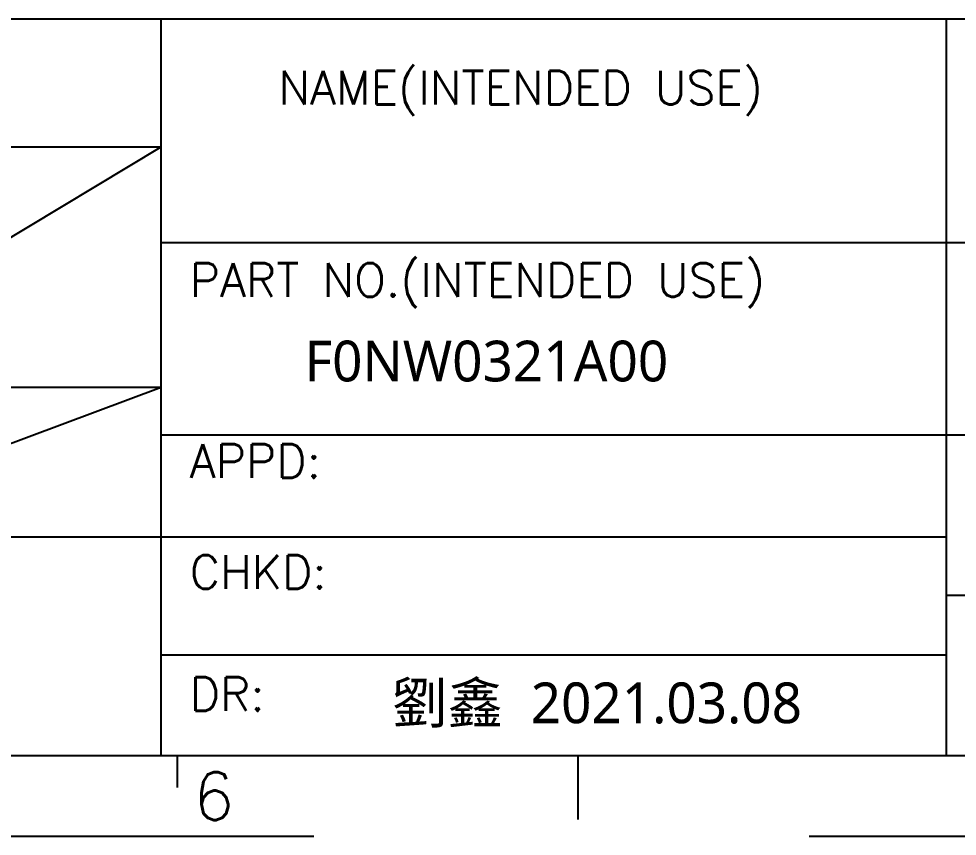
# Model space of a CAD drawing. Header units: millimetres. Extents: x 0 to 442, y 0 to 314.
# Drawn here: x 302.8 to 368.4, y 0 to 57.2 of the extents above; entities that cross this region are included whole.
import ezdxf

# ---------------------------------------------------------------- set-up
doc = ezdxf.new("R2010")
doc.units = ezdxf.units.MM
doc.header["$LTSCALE"] = 23.1
doc.linetypes.add('PHANTOM', pattern=[29.5, 9.5, -1.5, 3, -1.5, 3, -1.5, 9.5])
doc.layers.get('0').update_dxf_attribs({"linetype": 'CONTINUOUS'})
doc.layers.add('0PAPERF', color=2, linetype='PHANTOM', plot=False)
doc.styles.add('SIMPLEX', font='simplex.shx')
doc.styles.get("Standard").update_dxf_attribs({"font": 'simplex.shx', "width": 0.8})

msp = doc.modelspace()

# ---------------------------------------------------------------- linework, layer by layer
for p, q in [((230.919, 57.2), (438.255, 57.2)), ((312.733, 5.646), (312.733, 57.2)), ((367.649, 5.646), (367.649, 57.2)), ((230.919, 48.234), (312.733, 48.234)), ((284.715, 31.423), (312.733, 48.234)), ((438.255, 41.51), (312.733, 41.51)), ((230.919, 31.423), (312.733, 31.423)), ((284.715, 20.938), (312.733, 31.423)), ((438.255, 28.061), (312.733, 28.061)), ((367.649, 20.938), (284.715, 20.938)), ((438.255, 16.854), (367.649, 16.854)), ((312.733, 12.7), (367.649, 12.7)), ((5.652, 5.646), (438.255, 5.646)), ((313.854, 5.646), (313.854, 3.405)), ((341.872, 5.646), (341.872, 1.164))]:
    msp.add_line(p, q)
at = {"layer": '0PAPERF'}
msp.add_line((0, 0), (442.178, 0), dxfattribs=at)

# ---------------------------------------------------------------- texts
at = {"lineweight": 0, "style": 'SIMPLEX'}
msp.add_text('NAME(INTENDED USE)', height=2.35362, dxfattribs=at).set_placement((320.926, 51.196))
at = {"style": 'SIMPLEX'}
for s, height, p in [('PART NO.(INTENDED USE)', 2.35354, (314.728, 37.747)), ('APPD:', 2.3535, (314.728, 25.077)), ('CHKD:', 2.3535, (314.728, 17.312)), ('DR:', 2.3535, (314.728, 8.772)), ('6', 3.362, (314.974, 1.119))]:
    msp.add_text(s, height=height, dxfattribs=at).set_placement(p)
at = {"linetype": 'Continuous', "char_height": 2.85, "width": 29.05728, "attachment_point": 1}
for s, insert in [('{\\fMicrosoft JhengHei|b0|i0|c136|p18;\\W1;\\C0;F0NW0321A00}', (322.759, 34.676)), ('{\\fMicrosoft JhengHei|b0|i0|c136|p18;\\W1;\\C0;劉鑫  2021.03.08}', (328.872, 10.758))]:
    msp.add_mtext(s, dxfattribs=dict(at, insert=insert))

doc.saveas('drawing.dxf')
